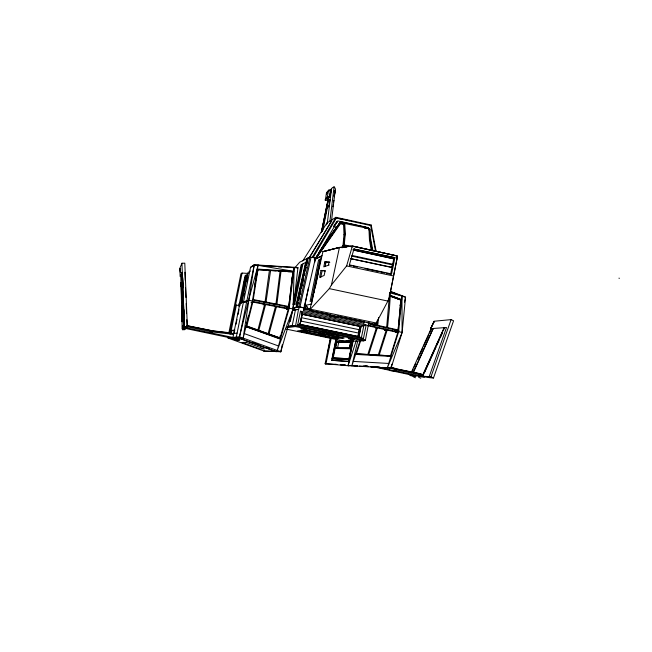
<?xml version="1.0" encoding="UTF-8"?>
<svg xmlns="http://www.w3.org/2000/svg" width="652" height="652" viewBox="0 0 652 652"><rect width="100%" height="100%" fill="white"/><g stroke="black" fill="none" stroke-linecap="round" stroke-linejoin="round"><path stroke-width="0.98" d="M374.998 324.207L376.261 323.058L387.891 301.077L389.358 297.222L397.541 256.081L352.569 246.057L339.439 247.401L322.903 251.656L309.749 310.499L374.998 324.207L374.998 323.327M420.573 375.829A1.63 1.597 -84.3 0 1 420.124 376.277L418.902 376.025L421.045 376.245L421.355 373.955L396.367 368.828M263.962 351.029L280.8 351.762L293.131 308.958L294.142 267.296M236.285 337.117L250.555 267.198L254.207 264.785L297.964 267.54L293.131 308.958L277.198 350.458L289.203 308.192L294.133 267.589M258.053 265.022L252.454 301.012L243.147 338.111L254.207 264.785M421.379 374.37L419.358 373.759M394.387 330.222L398.119 329.977L400.939 300.002L389.399 295.698L386.669 327.377L383.278 327.646M344.174 245.397L345.25 234.451L344.778 223.587L340.605 222.283L339.871 223.057L340.556 223.783L344.093 224.581M342.064 247.858L342.952 246.097L344.003 234.687L343.555 223.872L344.321 223.09L344.794 233.978L343.726 245.617L348.258 246.138M390.63 291.444L405.568 297.043L402.121 332.471L387.321 367.867L398.633 331.689L402.048 295.723M233.392 334.663L229.651 333.889L229.781 332.732L212.185 330.768L186.407 325.478M377.394 320.091L376.872 325.152L373.172 325.487M378.559 317.394L377.736 325.348L374.069 325.682M288.722 306.489L292.935 271.876L257.956 269.578L254.533 285.462M286.236 307.133L288.787 306.473L293.001 271.851L287.793 271.705M329.83 221.802L334.085 186.839L332.39 187.695A3.61 3.399 -1.7 0 0 331.452 189.398M333.278 204.378L333.139 206.35L332.577 206.741M333.514 202.438L333.751 200.49M334.199 196.725L335.201 190.229A3.619 3.399 -1.3 0 0 335.185 188.314L334.085 186.839M331.583 220.213L335.201 190.229L334.223 196.464M327.231 223.758L331.452 189.398L330.914 190.62M270.604 270.401L266.024 302.039L263.742 302.797M327.369 355.136L327.622 353.368M300.124 324.354L302.186 314.272L300.124 324.354L358.005 336.432L359.839 326.416L361.029 326.579L366.188 324.981L363.408 338.624L297.671 324.916L300.474 311.191L366.188 324.981M396.75 259.056L397.149 256.554M257.956 269.578L253.253 299.553L288.787 306.473M322.104 331.795L322.373 331.257L322.104 331.795L337.817 335.063L338.095 334.533M389.358 297.222L397.541 256.081L352.569 246.057L339.081 247.621L322.903 251.656L339.439 247.401L331.469 284.9L329.301 288.632L310.336 309.203L309.749 310.499M393.93 258.021L390.613 274.215L391.575 273.946L394.9 257.687L353.946 249.056L394.9 257.687M183.53 326.416A1.646 1.63 15.4 0 0 183.628 328.054L186.007 327.76L186.293 326.342M314.06 292.235L318.616 267.956L319.317 267.907M306.644 329.032L303.702 328.412L300.849 328.73L303.75 329.333L306.644 329.032L306.766 328.445L301.933 328.347M315.552 286.326L317.141 278.567M317.532 276.635L318.526 271.786M334.093 195.543L334.492 193.595M320.988 270.425L319.57 277.369L324.15 275.478L325.112 270.784L320.988 270.425L325.438 270.963M320.711 277.622L322.129 270.678M324.818 261.876L329.716 262.259L324.818 261.876L323.799 266.864L329.17 264.957M325.136 266.163L325.959 262.128M328.478 264.802L329.024 262.104M339.668 218.787L343.628 219.48M323.71 333.8L316.293 334.647M330.051 314.614L329.635 315.902L330.051 314.614L303.93 309.13L303.408 310.45L315.421 258.208L340.605 222.283L341.061 222.764L340.515 222.462L315.34 259.349M330.336 338.127L325.12 363.734L325.959 363.906L331.192 338.266M327.875 351.591L329.496 343.637M329.904 341.656L330.303 339.668M331.094 335.34L332.675 335.919L325.992 334.174M338.046 315.625L337.744 317.019L330.466 315.486M338.225 317.654L338.486 316.391L338.07 317.671L329.79 315.878M331.656 360.295L349.562 361.542L331.656 360.295L336.106 338.453M351.664 346.84L349.04 359.708L332.178 358.739L336.204 338.975M332.471 358.796L336.497 339.04M349.545 358.82L332.764 357.907L336.628 338.991M333.172 357.989L337.027 339.073M351.803 340.743L350.181 348.698L335.617 348.486L337.084 341.281L349.04 340.914M338.673 342.553L337.019 342.21L350.727 342.259L338.673 342.553L337.581 347.907L335.927 347.565L349.496 347.557L350.915 340.597M351.102 339.195L354.769 339.056L348.225 338.6L351.102 339.195L351.216 338.616L353.971 338.51M335.617 348.486L349.431 348.543L351.126 340.271M351.844 338.445L351.966 337.858M332.178 358.739L348.73 359.643L352.561 340.833M348.624 361.355L352.887 340.425M352.064 344.859L352.871 340.898M353.156 340.784L348.103 365.617L349.065 365.674M358.005 336.432L360.051 326.399M360.939 326.587L358.869 336.75L363.408 338.624M368.82 322.381L365.413 340.14L363.84 340.825L345.201 341.363L286.098 329.073M371.42 366.978L373.091 366.726L413.466 375.47L420.124 376.277M399.994 305.552L401.608 299.627L389.252 295.03M391.868 364.183L391.078 368.087L348.103 365.617L356.245 340.662M404.476 302.169L405.471 297.312L390.524 291.713M395.544 332.178L398.453 332.007L398.731 330.67L368.404 323.84M396.473 369.986L396.245 371.127L389.554 370.54M228.779 333.229L240.947 273.799L242.071 273.058L248.167 273.441M229.773 333.099L242.071 273.058M230.466 333.971L236.383 305.071L239.789 305.788L246.065 275.16L247.793 275.397M230.922 333.139L231.468 330.482L234.769 329.928L234.019 333.588M238.876 305.234L239.276 303.253M245.559 277.296L244.174 284.362L243.726 284.468L245.136 277.548L245.633 277.312L245.136 277.548M264.785 351.33L227.809 337.948L229.683 337.76L236.342 340.173L239.797 339.928L232.935 337.443L239.92 303.327L247.287 300.596L247.149 301.265L243.905 302.536C242.78 302.878 243.098 301.33 244.035 301.884L243.905 302.536M245.209 277.565L243.889 284.427M244.011 284.451L244.068 283.571M236 324.305L236.994 319.431M237.996 314.557L238.991 309.684M241.216 303.408L247.141 274.5M241.884 302.715L248.07 272.454L250.303 271.053M243.84 295.266L244.239 293.31M246.635 281.615L247.434 277.719M247.287 300.596L243.954 302.275M236.733 338.258L236.342 340.173L239.797 339.928M296.978 267.768L297.956 267.833L254.198 265.079L239.512 336.799L232.935 337.443M255.861 275.992L257.075 270.067M250.996 302.732L252.829 302.055L288.29 309.015L280.099 338.005L246.212 326.098L248.404 315.389M280.173 335.91L279.569 338.861L245.527 326.481L280.507 338.804M291.721 279.382L293.677 271.322L258.045 265.315L248.567 300.246L239.512 336.799L280.8 351.762L282.218 344.851M263.938 351.151L279.879 351.428M289.007 308.543L289.284 307.182L252.617 299.993L252.332 301.346L289.007 308.543L286.367 309.187M290.751 315.674L289.529 321.656L290.311 321.534L301.99 264.394L301.151 264.793L293.001 304.696M297.85 309.48L293.098 310.287L293.571 307.98L298.812 306.725L310.702 309.227M293.416 310.352L293.889 308.046L297.141 307.271L299.227 306.929L304.321 308.005L308.331 288.184M288.16 326.293L292.194 325.747L295.462 309.749L298.738 309.301L299.227 306.929L293.571 307.98M363.84 340.825L295.429 326.57L298.526 309.26M326.456 192.951L325.389 200.091L327.573 197.426L329.61 196.994L331.086 189.789L328.665 190.164L326.807 193.025M297.671 324.916L299.798 324.712L302.218 312.87L300.474 311.191M303.93 309.13L304.191 307.858M328.665 190.164L327.28 196.961L325.022 200.009L328.103 200.694M305.242 308.779L305.984 305.136L308.681 309.504M314.712 262.365L315.169 260.156M321.297 232.471L328.372 197.825L328.983 197.735L328.372 197.825L327.834 200.017M321.469 232.275L328.526 197.711M321.542 232.357L326.628 207.45L329.358 205.519M327.98 201.313L328.632 197.637M321.892 231.46L324.313 219.618M324.72 217.646L328.73 197.654L329.61 196.994L329.244 196.513L330.637 189.683M322.047 231.37L322.455 229.39M322.854 227.418L328.298 200.759M322.74 230.539L327.418 207.629L329.602 206.089L328.804 205.91M329.896 197.051L330.246 195.347M330.588 193.636L330.939 191.932M331.086 191.232L330.988 189.756M328.901 205.934L330.075 199.675M303.75 329.333L303.865 328.755M295.951 307.41L306.815 258.632M307.752 258.168L296.717 307.222L297.141 307.271L298.233 302.381M297.043 307.296L298.127 302.406M298.567 300.45L299.439 296.546M299.871 294.59L300.743 290.678M301.175 288.73L302.047 284.818M302.487 282.862L303.359 278.958M304.231 275.046L304.663 273.09M305.535 269.186L305.967 267.23M306.407 265.274L308.037 258.379M298.665 300.425L299.537 296.513M299.977 294.557L300.849 290.645M301.281 288.689L302.153 284.777M302.593 282.821L303.465 278.909M304.337 275.005L304.769 273.049M305.209 271.093L306.081 267.181M306.513 265.225L307.385 261.313M298.812 306.725L309.887 257.1L315.861 257.996L337.695 220.914L368.551 227.662L368.926 229.634M299.977 306.913L311.061 257.263M421.282 375.104L396.424 369.977L396.563 368.836L390.76 367.052M357.703 341.159L351.876 365.829L360.23 340.214M354.02 248.844L349.374 264.875L391.575 273.946M246.212 326.098L246.815 325.992L252.829 302.055M393.873 258.216L353.139 249.406L352.993 250.018L393.718 258.828L394.851 257.89M392.675 264.247L392.325 267.385L350.45 258.599L391.852 267.524L392.675 264.247L352.235 255.519M265.576 304.557L258.82 330.328L258.094 330.425M275.486 306.497L268.119 333.677L267.287 333.767M276.44 306.685L269.015 334.003L268.176 334.085M326.456 224.883L326.978 222.943L335.927 217.312L371.192 225.03L376.049 250.922M331.469 284.9L346.644 265.91L352.284 246.277M376.448 327.671L367.793 354.476M389.464 292.74L401.942 295.992L402.121 332.471L391.078 368.087L383.148 367.467M389.187 355.772L390.515 355.813L397.81 332.471L367.622 325.682M360.711 340.474L356.391 353.808L390.515 355.813M378.25 355.087L386.294 329.879L384.55 330.002M363.816 323.139L364.435 321.843M424.387 377.174L421.151 376.905L418.991 375.902C423.816 376.62 428.535 377.793 433.482 378.013L453.572 320.784L451.102 319.619L433.987 321.249L430.638 328.657L432.203 329.39M431.013 328.453L431.241 327.801M429.163 376.701L446.514 327.5L430.638 328.657M444.395 327.654L422.455 376.18L430.956 376.84L451.102 319.619M276.407 351.143L276.163 351.64L275.242 351.444M183.163 327.834L185.641 327.777L187.352 326.562L184.793 263.18L181.941 263.229L179.911 268.143L180.148 276.489L182.055 272.308L184.508 326.807L183.163 327.834L183.09 325.283L182.389 325.861L182.421 328.82L184.589 328.502L182.21 328.551L180.775 275.788L182.087 272.927M422.211 376.155L444.134 327.671M430.01 359.855L422.569 376.326L423.637 374.509M430.842 358.029L435.805 347.051M436.628 345.218L439.114 339.733M439.937 337.899L442.423 332.414M443.246 330.58L444.485 327.834M424.46 372.683L433.979 351.624M434.811 349.79L436.049 347.043M436.881 345.21L438.951 340.637M440.19 337.891L442.26 333.311M411.167 372.716L430.874 329.178L433.327 328.698M411.982 371.974L413.238 369.195M414.077 367.345L415.756 363.637M417.851 359.007L419.114 356.228M419.945 354.378L422.887 347.891M423.718 346.041L428.755 334.924M429.595 333.066L431.265 329.366L430.874 329.178M413.172 372.618L433.083 328.608M413.295 372.602L433.27 328.461M180.661 283.123L181.321 282.43L181.419 285.772C180.319 287.964 180.221 282.968 181.321 282.43M317.092 255.861L340.8 221.509L327.817 238.942L340.898 221.802L365.422 227.165L365.47 227.85L342.104 222.935M340.898 221.802L340.515 222.454L341.061 222.764M433.539 322.716L434.004 321.843L430.801 328.535L434.118 321.607M180.759 286.44L181.419 285.772M330.083 235.902L318.795 252.943M342.194 247.214L343.539 244.736L353.058 246.79M312.112 257.491L335.927 217.312L336.35 218.021L370.711 225.543L371.192 225.03M312.455 257.328L313.253 257.434L336.35 218.021M309.219 257.711L331.803 220.62L309.415 257.613M302.74 260.947L326.978 222.943M318.632 253.074L327.28 239.773M315.389 259.382L340.474 223.603M331.029 235.38L332.137 233.807M333.8 231.444L340.8 221.509M334.183 225.869L337.108 221.737M337.06 227.54L338.241 225.959M341.208 222.006C339.57 222.014 341.632 221.55 341.232 222.365L341.599 222.145M334.011 225.722L337.076 221.713L335.218 224.076M337.817 335.063L322.324 331.501M294.655 268.005L299.675 262.21L309.887 257.1M182.405 321.208L181.712 321.224L181.623 317.915L182.291 317.54L182.03 321.224M182.12 321.281L181.81 321.126C181.386 314.998 182.951 319.309 182.006 321.102M181.712 321.224L182.389 320.882M329.097 190.743L331.232 189.072M330.026 191.305L331.224 190.27M184.206 326.815L187.352 326.562M327.883 201.289L330.173 199.699M315.861 257.996L313.253 257.434M250.539 267.483L254.198 265.079M246.065 275.16L245.038 275.796L238.819 306.155L239.789 305.788M257.279 269.072L293.335 271.476M341.444 222.112L340.54 222.022M243.726 284.468L244.06 284.337M365.422 227.165L364.598 227.263M280.083 271.191L275.951 303.971L273.212 304.786M366.742 228.567L368.551 227.662M281.02 271.248L276.913 304.158L275.054 304.704M342.952 246.097L343.555 245.796M314.354 258.722L314.981 258.412L314.386 258.697M314.94 259.04L321.998 255.682M314.272 259.692L321.273 256.375L311.558 303.954L304.231 305.707M372.039 250.833L370.091 239.488L369.594 228.616L365.373 227.695L364.761 227.947L369.594 228.616L369.928 229.634L370.426 240.433L372.178 250.637M369.016 230.009L369.928 229.634M235.437 305.446L236.383 305.071M187.165 326.139L187.898 326.179L187.148 326.448M371.257 250.335L369.448 239.716L370.091 239.488L370.426 240.433M263.571 302.357L265.062 301.852L269.398 270.474L276.187 270.93M263.082 304.859L264.622 304.37L257.923 330.002L257.206 330.099M391.852 267.524L392.325 267.385M187.148 325.813L212.047 330.768M288.184 307.459L289.284 307.182M286.595 309.423L288.29 309.015M293.098 310.287L295.462 309.749M306.953 309.244L308.836 308.836M210.115 330.874L211.158 330.98M211.672 330.874L212.185 330.768L211.761 333.074L209.651 333.449M400.939 300.002L389.798 296.114L390.271 296.016L389.513 307.459L387.532 327.573L385.014 327.769M218.697 332.145L220.425 331.852M233.734 333.531L237.116 333.074M287.402 326.546L295.209 325.511L365.413 340.14L363.849 340.246M286.888 327.646L295.429 326.57M344.419 247.434L346.293 247.247M350.972 246.766L353.783 246.489L395.544 255.535M301.118 331.575L330.841 337.76M180.954 275.951L180.987 276.733M292.194 325.747L295.209 325.511M375.446 328.013L377.321 327.866L368.722 354.525L367.304 354.492M384.558 330.254L387.166 330.075L379.171 355.144L377.793 355.104L388.242 355.715M396.783 330.792L398.731 330.67M395.601 331.868L398.519 331.697M395.845 332.577L397.81 332.471M346.098 340.76L349.154 340.662M346.53 340.849L352.439 340.662M181.623 317.915L182.307 317.899M181.851 321.086L182.397 321.077M183.603 327.491L186.138 327.426L183.595 327.516L181.769 272.935M182.454 328.372L184.891 328.315L182.226 328.543M183 329.244L185.478 329.187M182.291 329.749L184.728 329.692M181.085 283.669L180.808 283.261L180.849 286.367L181.9 286.676M389.66 356.383L390.898 356.424L355.234 354.37M332.764 357.907L349.105 358.73M278.494 266.823L281.493 266.986M289.48 267.418L293.522 267.63M355.886 353.824L376.872 355.047M353.319 361.404L388.698 363.449M336.897 364.411L325.12 363.734L349.032 365.805M342.618 364.802L345.544 364.965M354.753 365.438L356.742 365.552M365.12 366.122L368.078 366.294L365.446 366.09M350.515 365.43L356.489 365.78M373.767 366.774L379.415 367.174M345.511 365.307L341.444 365.071L341.461 364.541L342.439 365.267M347.5 365.422L357.451 365.992M359.35 366.098L368.396 366.62M370.287 366.726L380.238 367.296M383.246 367.475L382.325 367.418M344.541 365.087L340.32 364.794M257.752 269.7L266.489 270.287M278.135 271.061L285.853 271.574M417.378 373.449L420.018 373.637M363.955 366.114L367.647 366.4M353.335 365.413L357.32 365.731M393.303 368.576L394.949 368.706L391.314 367.598M334.826 364.354L336.652 364.501M363.131 366.057L367.989 366.473M414.558 372.985L416.97 373.197M413.938 373.042L415.723 373.205L415.185 372.83M212.65 330.98L233.962 333.596M229.651 333.889L212.047 331.925L186.244 326.603M333.253 336.758L334.949 337.141M248.567 300.246L252.454 301.012M289.203 308.192L293.131 308.958M305.03 330.914L306.807 331.232L305.389 330.882M229.993 332.993L232.487 333.514M393.498 368.347L394.859 368.633M395.927 368.91L419.481 373.775M186.007 327.76L237.344 338.355M375.43 366.832L421.045 376.245M183.628 328.054L236.823 339.227M279.855 351.567L280.8 351.762M322.145 331.542L337.858 334.818M348.347 338.021L351.216 338.616M316.342 332.17L321.167 333.172M304.892 330.132L343.042 338.078M300.743 330.548L338.013 338.306M303.172 331.664L305.152 332.072M306.424 332.259L308.412 332.667M321.998 335.576L323.979 335.992M325.283 336.179L327.263 336.595M349.431 348.543L350.181 348.698M231.468 330.482L233.424 330.89M310.336 309.203L376.261 323.058M339.447 316.587L363.474 321.64M303.408 310.45L364.003 323.115M247.149 301.265L243.147 302.495M243.277 301.852L243.832 301.966M301.289 314.085L359.839 326.416M301.338 317.663L359.366 329.741M300.653 321.02L358.69 333.09M299.203 324.297L358.959 336.742L361.029 326.579L301.354 314.068L302.218 312.87L363.816 325.788L361.42 337.573L299.798 324.712M329.301 288.632L387.891 301.077M334.525 337.051L333.457 336.815M349.505 265.25L351.461 265.674M353.417 266.097L357.361 267.067M365.144 268.616L378.836 271.558M380.792 271.974L384.745 272.96M386.652 273.237L390.613 274.215M346.644 265.91L393.515 275.983M307.638 258.225L309.032 258.518M353.954 250.099L393.718 258.828M351.428 256.04L392.928 264.997M345.593 219.911L349.521 220.775M333.539 226.546L336.399 227.165M333.384 200.409L333.848 200.506M326.628 207.45L327.418 207.629M618.935 278.168L619.4 278.274M341.99 222.976L344.778 223.587M324.582 263.041L325.723 263.294M339.871 223.057L343.555 223.872L344.207 224.59M398.633 331.689L402.121 332.471M368.127 325.193L398.453 332.007M368.087 323.164L398.119 329.977L400.898 300.01L389.342 295.706M387.72 367.304L396.424 369.977M315.307 332.308L316.236 332.601M246.815 325.992L280.099 338.005M244.28 333.588L278.469 345.959M238.159 337.304L242.976 339.032M252.479 342.496L259.219 344.916M266.855 347.679L269.724 348.722M389.757 295.47L401.184 299.7L389.929 295.429M390.532 292.023L397.166 294.508M430.956 376.84L433.482 378.013M418.6 377.239L420.752 378.233M413.335 376.799L415.463 377.785M345.25 234.451L344.794 233.978L344.003 234.687L344.631 235.323M327.573 197.426L327.28 196.961L329.244 196.513L329.529 196.977M305.951 305.299L308.526 309.472M344.721 247.41L343.547 244.744L344.721 247.401M370.051 235.559L372.862 250.368M370.711 225.543L375.511 251.044M368.959 228.868L369.448 239.716M344.5 232.34L344.582 234.255M184.899 272.259L185.225 280.327M185.51 287.393L185.918 297.483M186.162 303.539L186.562 313.628M186.806 319.684L187.091 326.75M182.511 276.326L182.87 285.372M183.188 293.408L183.546 302.455M183.823 309.521L184.182 318.673M181.941 263.229L184.443 326.636M182.641 277.915L182.894 287.019M183.285 301.175L183.538 310.279M183.954 325.454L184.011 327.475L183.921 325.478M182.584 276.97L182.886 288.086M183.253 301.224L183.53 311.33M181.232 285.747L181.59 298.771M181.786 305.78L182.226 321.811M180.286 271.338L180.205 268.412L180.286 272.365M415.373 375.307A1.597 1.573 -84.3 0 1 414.933 375.739M327.002 192.886A2.665 2.624 60.2 0 0 326.937 193.163A5.004 4.923 60.6 0 0 326.823 193.913M327.084 192.625A2.665 2.624 60.2 0 1 328.347 191.232M328.241 191.012A2.91 2.869 60.2 0 0 326.693 193.114A5.249 5.167 60.6 0 0 326.579 193.888M319.945 259.292L311.411 301.094L310.116 301.428L318.592 259.92L319.945 259.292M302.935 263.775L294.655 304.329L296.391 303.881L305.609 262.487L302.935 263.775M365.47 227.85L364.761 227.947L365.381 227.89M305.812 330.042L297.662 330.857L334.272 338.469L344.158 338.029L305.812 330.042M411.925 375.365L409.904 375.495L414.012 376.334L411.925 375.365M246.057 342.3L241.998 342.487L259.732 348.91L264.427 348.95L246.057 342.3M303.62 330.996L306.725 331.656L303.62 330.996M413.727 375.495L412.048 375.365L415.846 376.481L413.727 375.495M333.164 337.141L336.245 337.801L333.164 337.141M276.22 351.64L236.163 337.125L276.163 351.64"/></g></svg>
